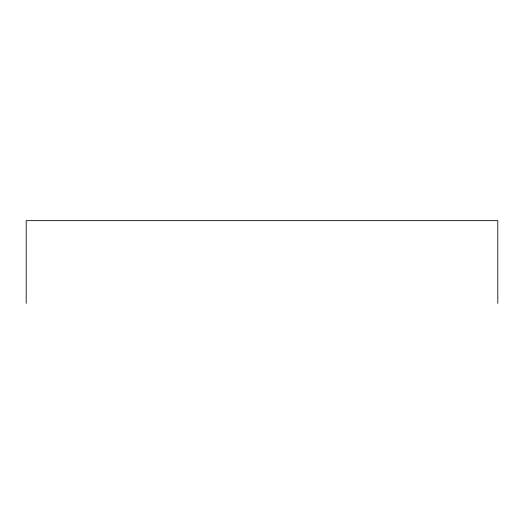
<?xml version="1.0" encoding="UTF-8"?>
<svg xmlns="http://www.w3.org/2000/svg" width="524" height="524" viewBox="0 0 524 524"><rect width="100%" height="100%" fill="white"/><g stroke="black" fill="none" stroke-linecap="round" stroke-linejoin="round"><path stroke-width="0.79" d="M497.8 303.35L497.8 220.65L26.2 220.65L26.2 303.35"/></g></svg>
